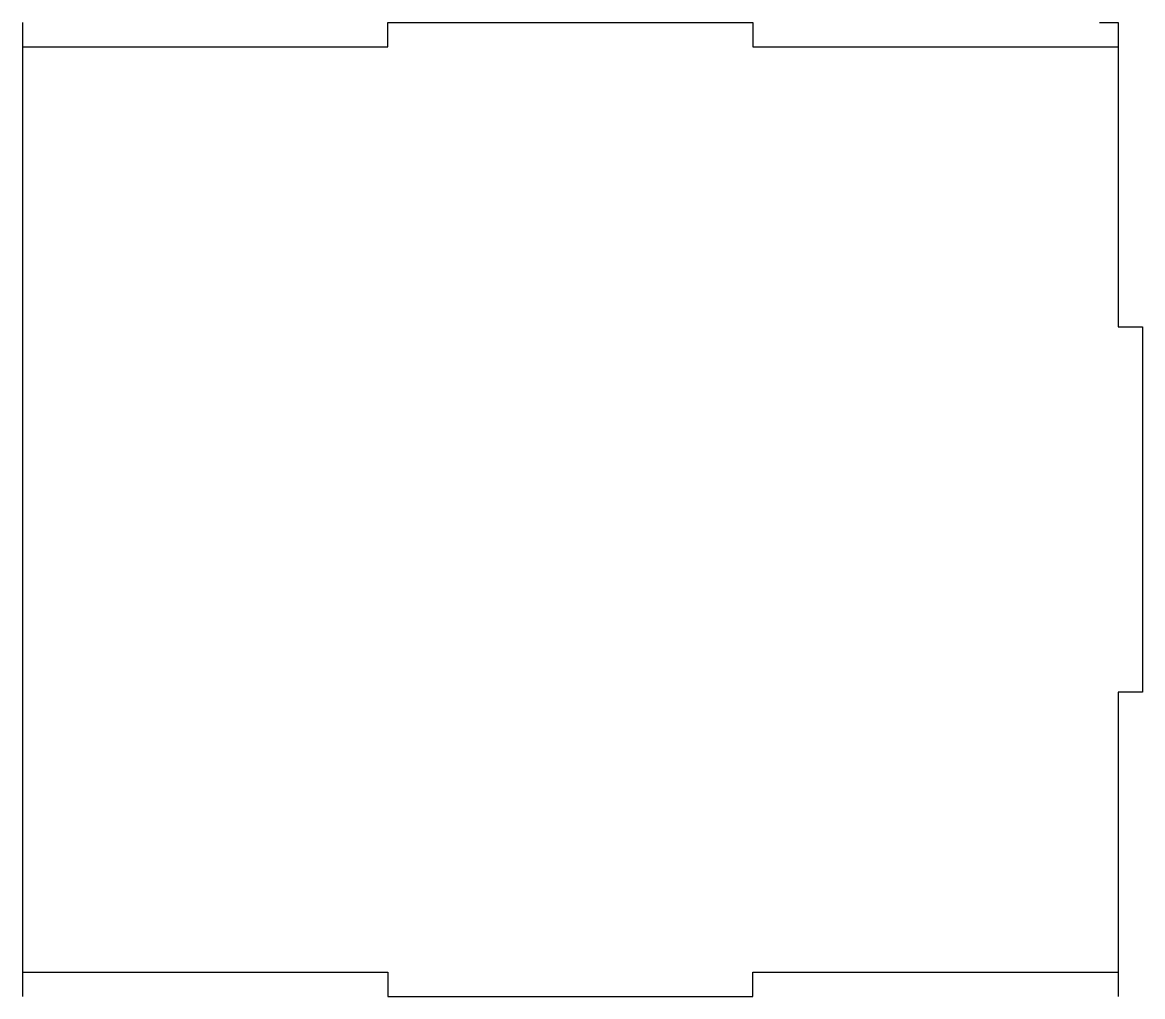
# Model space of a CAD drawing. Header units: millimetres. Extents: x -159.5 to -67.5, y -40 to 40.
import ezdxf

# ---------------------------------------------------------------- set-up
doc = ezdxf.new("R2010")
doc.units = ezdxf.units.MM

msp = doc.modelspace()

# ---------------------------------------------------------------- linework, layer by layer
msp.add_line((-159.5, 40), (-159.5, -40))
for points in [[(-159.5, 38), (-129.5, 38), (-129.5, 40), (-99.5, 40), (-99.5, 38), (-69.5, 38)], [(-71.053, 40), (-69.5, 40), (-69.5, 15), (-67.5, 15), (-67.5, -15), (-69.5, -15), (-69.5, -40)], [(-159.5, -38), (-129.5, -38), (-129.5, -40), (-99.5, -40), (-99.5, -38), (-69.5, -38)]]:
    msp.add_lwpolyline(points)

doc.saveas('drawing.dxf')
